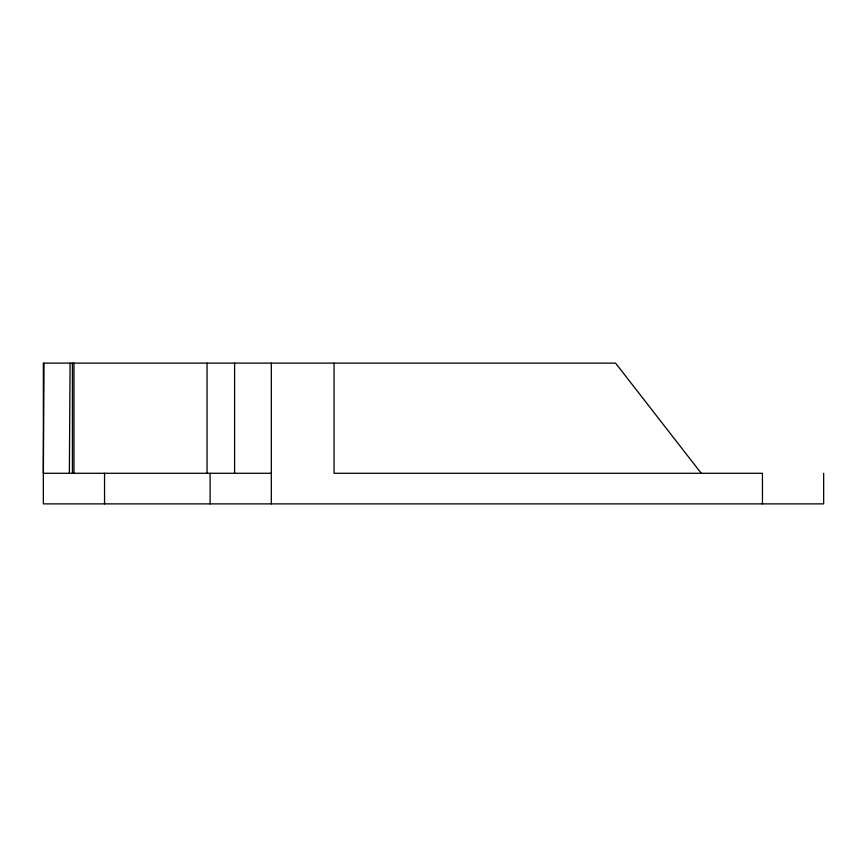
<?xml version="1.0" encoding="UTF-8"?>
<svg xmlns="http://www.w3.org/2000/svg" width="867" height="867" viewBox="0 0 867 867"><rect width="100%" height="100%" fill="white"/><g stroke="black" fill="none" stroke-linecap="round" stroke-linejoin="round"><path stroke-width="1.3" d="M44.065 363.121L43.35 473.284L271.317 473.284M69.36 473.284L70.075 363.121M701.251 473.284L615.57 363.121L43.35 363.121L43.35 503.879L823.65 503.879L823.65 473.284M762.451 503.879L762.451 473.284L334.055 473.284L334.055 363.121M271.317 363.121L271.317 503.879M234.599 363.121L234.599 473.284M210.117 473.284L210.117 503.879M207.061 363.121L207.061 473.284M104.549 473.284L104.549 503.879M73.955 363.121L73.955 473.284M72.416 363.121L72.416 473.284"/></g></svg>
